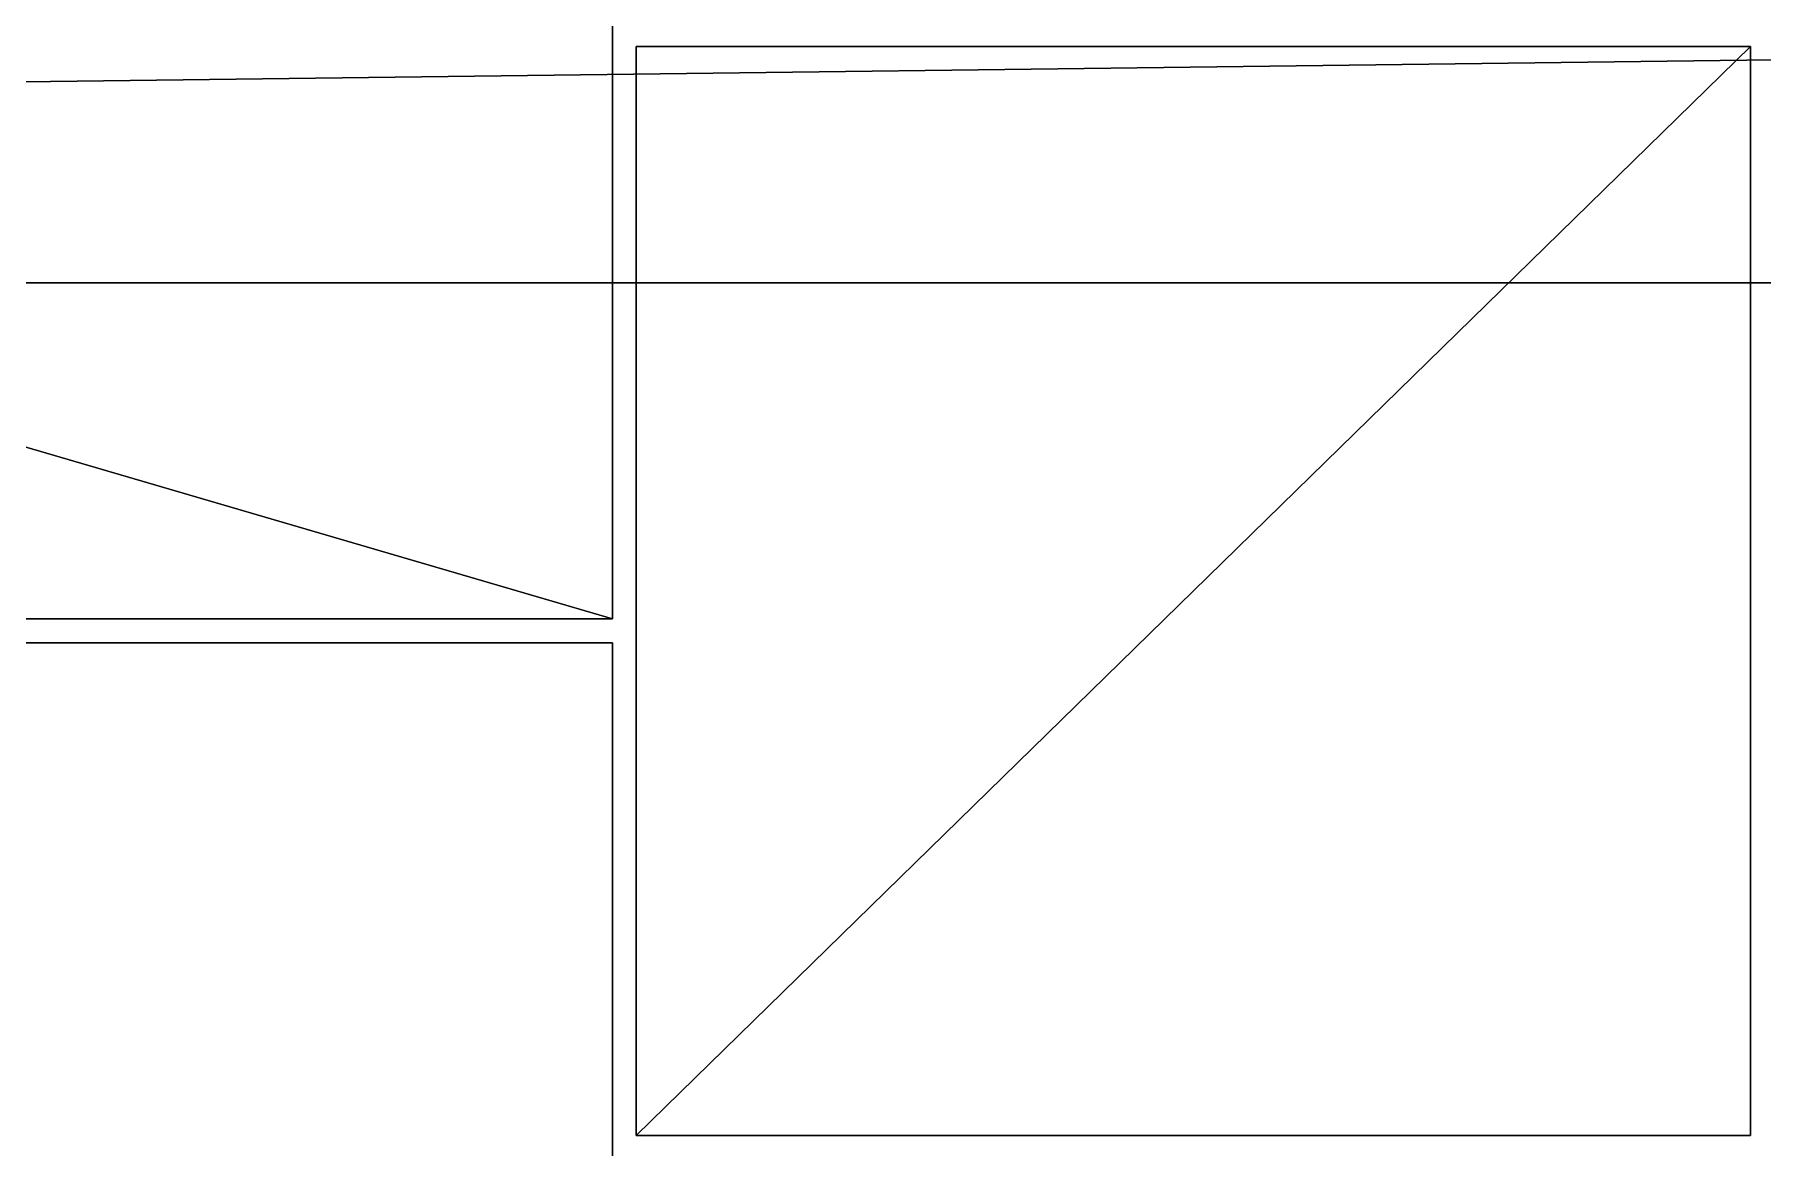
# Model space of a CAD drawing. Header units: millimetres. Extents: x -2700 to 8540, y -1280 to 1295.
# Drawn here: x 5371 to 6241, y -105 to 455 of the extents above; entities that cross this region are included whole.
import ezdxf

# ---------------------------------------------------------------- set-up
doc = ezdxf.new("R2010")
doc.units = ezdxf.units.MM

msp = doc.modelspace()

# ---------------------------------------------------------------- linework, layer by layer
at = {"layer": 'CAD_75LAB'}
for points in [[(8540, -1280, 1090), (-40, -1280, 1090), (-40, 1280, 1090)], [(8540, 1280, 1090), (8540, -1280, 1090), (-40, 1280, 1090)], [(8540, -1280, 1180), (-40, 1280, 1180), (-40, -1280, 1180)], [(8540, 1280, 1180), (-40, 1280, 1180), (8540, -1280, 1180)], [(5662, 161, 1183), (4131, 161, 1183), (4131, 609, 1183)], [(5662, 609, 1183), (5662, 161, 1183), (4131, 609, 1183)], [(5662, 161, 1297), (4131, 609, 1297), (4131, 161, 1297)], [(5662, 609, 1297), (4131, 609, 1297), (5662, 161, 1297)], [(5662, 161, 1303), (4131, 161, 1303), (4131, 609, 1303)], [(5662, 609, 1303), (5662, 161, 1303), (4131, 609, 1303)], [(5662, 161, 1417), (4131, 609, 1417), (4131, 161, 1417)], [(5662, 609, 1417), (4131, 609, 1417), (5662, 161, 1417)], [(5662, 161, 1423), (4131, 161, 1423), (4131, 609, 1423)], [(5662, 609, 1423), (5662, 161, 1423), (4131, 609, 1423)], [(5662, 161, 1537), (4131, 609, 1537), (4131, 161, 1537)], [(5662, 609, 1537), (4131, 609, 1537), (5662, 161, 1537)], [(5662, 161, 1543), (4131, 161, 1543), (4131, 609, 1543)], [(5662, 609, 1543), (5662, 161, 1543), (4131, 609, 1543)], [(5662, 161, 1657), (4131, 609, 1657), (4131, 161, 1657)], [(5662, 609, 1657), (4131, 609, 1657), (5662, 161, 1657)], [(5662, 161, 1663), (4131, 161, 1663), (4131, 609, 1663)], [(5662, 609, 1663), (5662, 161, 1663), (4131, 609, 1663)], [(5662, 161, 1777), (4131, 609, 1777), (4131, 161, 1777)], [(5662, 609, 1777), (4131, 609, 1777), (5662, 161, 1777)], [(5662, 161, 1783), (4131, 161, 1783), (4131, 609, 1783)], [(5662, 609, 1783), (5662, 161, 1783), (4131, 609, 1783)], [(5662, 161, 1897), (4131, 609, 1897), (4131, 161, 1897)], [(5662, 609, 1897), (4131, 609, 1897), (5662, 161, 1897)], [(5662, 161, 1903), (4131, 161, 1903), (4131, 609, 1903)], [(5662, 609, 1903), (5662, 161, 1903), (4131, 609, 1903)], [(5662, 161, 2017), (4131, 609, 2017), (4131, 161, 2017)], [(5662, 609, 2017), (4131, 609, 2017), (5662, 161, 2017)], [(5662, 161, 2023), (4131, 161, 2023), (4131, 609, 2023)], [(5662, 609, 2023), (5662, 161, 2023), (4131, 609, 2023)], [(5662, 161, 2137), (4131, 609, 2137), (4131, 161, 2137)], [(5662, 609, 2137), (4131, 609, 2137), (5662, 161, 2137)], [(5662, 161, 2143), (4131, 161, 2143), (4131, 609, 2143)], [(5662, 609, 2143), (5662, 161, 2143), (4131, 609, 2143)], [(5662, 161, 2257), (4131, 609, 2257), (4131, 161, 2257)], [(5662, 609, 2257), (4131, 609, 2257), (5662, 161, 2257)], [(5662, 161, 2263), (4131, 161, 2263), (4131, 609, 2263)], [(5662, 609, 2263), (5662, 161, 2263), (4131, 609, 2263)], [(5662, 161, 2377), (4131, 609, 2377), (4131, 161, 2377)], [(5662, 609, 2377), (4131, 609, 2377), (5662, 161, 2377)], [(5662, 161, 2383), (4131, 161, 2383), (4131, 609, 2383)], [(5662, 609, 2383), (5662, 161, 2383), (4131, 609, 2383)], [(5662, 161, 2497), (4131, 609, 2497), (4131, 161, 2497)], [(5662, 609, 2497), (4131, 609, 2497), (5662, 161, 2497)], [(5662, 161, 2503), (4131, 161, 2503), (4131, 609, 2503)], [(5662, 609, 2503), (5662, 161, 2503), (4131, 609, 2503)], [(5662, 161, 2617), (4131, 609, 2617), (4131, 161, 2617)], [(5662, 609, 2617), (4131, 609, 2617), (5662, 161, 2617)], [(5662, 161, 1183), (5662, 609, 1183), (5662, 609, 1297)], [(5662, 161, 1297), (5662, 161, 1183), (5662, 609, 1297)], [(5662, 161, 1303), (5662, 609, 1303), (5662, 609, 1417)], [(5662, 161, 1417), (5662, 161, 1303), (5662, 609, 1417)], [(5662, 161, 1423), (5662, 609, 1423), (5662, 609, 1537)], [(5662, 161, 1537), (5662, 161, 1423), (5662, 609, 1537)], [(5662, 161, 1543), (5662, 609, 1543), (5662, 609, 1657)], [(5662, 161, 1657), (5662, 161, 1543), (5662, 609, 1657)], [(5662, 161, 1663), (5662, 609, 1663), (5662, 609, 1777)], [(5662, 161, 1777), (5662, 161, 1663), (5662, 609, 1777)], [(5662, 161, 1783), (5662, 609, 1783), (5662, 609, 1897)], [(5662, 161, 1897), (5662, 161, 1783), (5662, 609, 1897)], [(5662, 161, 1903), (5662, 609, 1903), (5662, 609, 2017)], [(5662, 161, 2017), (5662, 161, 1903), (5662, 609, 2017)], [(5662, 161, 2023), (5662, 609, 2023), (5662, 609, 2137)], [(5662, 161, 2137), (5662, 161, 2023), (5662, 609, 2137)], [(5662, 161, 2143), (5662, 609, 2143), (5662, 609, 2257)], [(5662, 161, 2257), (5662, 161, 2143), (5662, 609, 2257)], [(5662, 161, 2263), (5662, 609, 2263), (5662, 609, 2377)], [(5662, 161, 2377), (5662, 161, 2263), (5662, 609, 2377)], [(5662, 161, 2383), (5662, 609, 2383), (5662, 609, 2497)], [(5662, 161, 2497), (5662, 161, 2383), (5662, 609, 2497)], [(5662, 161, 2503), (5662, 609, 2503), (5662, 609, 2617)], [(5662, 161, 2617), (5662, 161, 2503), (5662, 609, 2617)], [(8460, 470, 840), (-2700, 330, 840), (-2700, 470, 840)], [(8460, 470, 840), (8460, 330, 840), (-2700, 330, 840)], [(8460, 470, 1090), (-2700, 470, 1090), (-2700, 330, 1090)], [(8460, 470, 1090), (-2700, 330, 1090), (8460, 330, 1090)], [(5674, -99, 1183), (5674, 449, 1327), (5674, 449, 1183)], [(5674, -99, 1327), (5674, 449, 1327), (5674, -99, 1183)], [(6235, 449, 1183), (5674, 449, 1183), (5674, 449, 1327)], [(6235, 449, 1327), (6235, 449, 1183), (5674, 449, 1327)], [(6235, 449, 1183), (5674, -99, 1183), (5674, 449, 1183)], [(6235, 449, 1183), (6235, -99, 1183), (5674, -99, 1183)], [(6235, 449, 1327), (5674, 449, 1327), (5674, -99, 1327)], [(6235, 449, 1327), (5674, -99, 1327), (6235, -99, 1327)], [(5674, -99, 1333), (5674, 449, 1477), (5674, 449, 1333)], [(5674, -99, 1477), (5674, 449, 1477), (5674, -99, 1333)], [(6235, 449, 1333), (5674, 449, 1333), (5674, 449, 1477)], [(6235, 449, 1477), (6235, 449, 1333), (5674, 449, 1477)], [(6235, 449, 1333), (5674, -99, 1333), (5674, 449, 1333)], [(6235, 449, 1333), (6235, -99, 1333), (5674, -99, 1333)], [(6235, 449, 1477), (5674, 449, 1477), (5674, -99, 1477)], [(6235, 449, 1477), (5674, -99, 1477), (6235, -99, 1477)], [(5674, -99, 1483), (5674, 449, 1627), (5674, 449, 1483)], [(5674, -99, 1627), (5674, 449, 1627), (5674, -99, 1483)], [(6235, 449, 1483), (5674, 449, 1483), (5674, 449, 1627)], [(6235, 449, 1627), (6235, 449, 1483), (5674, 449, 1627)], [(6235, 449, 1483), (5674, -99, 1483), (5674, 449, 1483)], [(6235, 449, 1483), (6235, -99, 1483), (5674, -99, 1483)], [(6235, 449, 1627), (5674, 449, 1627), (5674, -99, 1627)], [(6235, 449, 1627), (5674, -99, 1627), (6235, -99, 1627)], [(5674, -99, 1633), (5674, 449, 1777), (5674, 449, 1633)], [(5674, -99, 1777), (5674, 449, 1777), (5674, -99, 1633)], [(6235, 449, 1633), (5674, 449, 1633), (5674, 449, 1777)], [(6235, 449, 1777), (6235, 449, 1633), (5674, 449, 1777)], [(6235, 449, 1633), (5674, -99, 1633), (5674, 449, 1633)], [(6235, 449, 1633), (6235, -99, 1633), (5674, -99, 1633)], [(6235, 449, 1777), (5674, 449, 1777), (5674, -99, 1777)], [(6235, 449, 1777), (5674, -99, 1777), (6235, -99, 1777)], [(5674, -99, 1783), (5674, 449, 1927), (5674, 449, 1783)], [(5674, -99, 1927), (5674, 449, 1927), (5674, -99, 1783)], [(6235, 449, 1783), (5674, 449, 1783), (5674, 449, 1927)], [(6235, 449, 1927), (6235, 449, 1783), (5674, 449, 1927)], [(6235, 449, 1783), (5674, -99, 1783), (5674, 449, 1783)], [(6235, 449, 1783), (6235, -99, 1783), (5674, -99, 1783)], [(6235, 449, 1927), (5674, 449, 1927), (5674, -99, 1927)], [(6235, 449, 1927), (5674, -99, 1927), (6235, -99, 1927)], [(5674, -99, 1933), (5674, 449, 2077), (5674, 449, 1933)], [(5674, -99, 2077), (5674, 449, 2077), (5674, -99, 1933)], [(6235, 449, 1933), (5674, 449, 1933), (5674, 449, 2077)], [(6235, 449, 2077), (6235, 449, 1933), (5674, 449, 2077)], [(6235, 449, 1933), (5674, -99, 1933), (5674, 449, 1933)], [(6235, 449, 1933), (6235, -99, 1933), (5674, -99, 1933)], [(6235, 449, 2077), (5674, 449, 2077), (5674, -99, 2077)], [(6235, 449, 2077), (5674, -99, 2077), (6235, -99, 2077)], [(5674, -99, 2083), (5674, 449, 2227), (5674, 449, 2083)], [(5674, -99, 2227), (5674, 449, 2227), (5674, -99, 2083)], [(6235, 449, 2083), (5674, 449, 2083), (5674, 449, 2227)], [(6235, 449, 2227), (6235, 449, 2083), (5674, 449, 2227)], [(6235, 449, 2083), (5674, -99, 2083), (5674, 449, 2083)], [(6235, 449, 2083), (6235, -99, 2083), (5674, -99, 2083)], [(6235, 449, 2227), (5674, 449, 2227), (5674, -99, 2227)], [(6235, 449, 2227), (5674, -99, 2227), (6235, -99, 2227)], [(5674, -99, 2233), (5674, 449, 2377), (5674, 449, 2233)], [(5674, -99, 2377), (5674, 449, 2377), (5674, -99, 2233)], [(6235, 449, 2233), (5674, 449, 2233), (5674, 449, 2377)], [(6235, 449, 2377), (6235, 449, 2233), (5674, 449, 2377)], [(6235, 449, 2233), (5674, -99, 2233), (5674, 449, 2233)], [(6235, 449, 2233), (6235, -99, 2233), (5674, -99, 2233)], [(6235, 449, 2377), (5674, 449, 2377), (5674, -99, 2377)], [(6235, 449, 2377), (5674, -99, 2377), (6235, -99, 2377)], [(5674, -99, 2383), (5674, 449, 2527), (5674, 449, 2383)], [(5674, -99, 2527), (5674, 449, 2527), (5674, -99, 2383)], [(6235, 449, 2383), (5674, 449, 2383), (5674, 449, 2527)], [(6235, 449, 2527), (6235, 449, 2383), (5674, 449, 2527)], [(6235, 449, 2383), (5674, -99, 2383), (5674, 449, 2383)], [(6235, 449, 2383), (6235, -99, 2383), (5674, -99, 2383)], [(6235, 449, 2527), (5674, 449, 2527), (5674, -99, 2527)], [(6235, 449, 2527), (5674, -99, 2527), (6235, -99, 2527)], [(5674, -99, 2533), (5674, 449, 2677), (5674, 449, 2533)], [(5674, -99, 2677), (5674, 449, 2677), (5674, -99, 2533)], [(6235, 449, 2533), (5674, 449, 2533), (5674, 449, 2677)], [(6235, 449, 2677), (6235, 449, 2533), (5674, 449, 2677)], [(6235, 449, 2533), (5674, -99, 2533), (5674, 449, 2533)], [(6235, 449, 2533), (6235, -99, 2533), (5674, -99, 2533)], [(6235, 449, 2677), (5674, 449, 2677), (5674, -99, 2677)], [(6235, 449, 2677), (5674, -99, 2677), (6235, -99, 2677)], [(5674, -99, 2683), (5674, 449, 2827), (5674, 449, 2683)], [(5674, -99, 2827), (5674, 449, 2827), (5674, -99, 2683)], [(6235, 449, 2683), (5674, 449, 2683), (5674, 449, 2827)], [(6235, 449, 2827), (6235, 449, 2683), (5674, 449, 2827)], [(6235, 449, 2683), (5674, -99, 2683), (5674, 449, 2683)], [(6235, 449, 2683), (6235, -99, 2683), (5674, -99, 2683)], [(6235, 449, 2827), (5674, 449, 2827), (5674, -99, 2827)], [(6235, 449, 2827), (5674, -99, 2827), (6235, -99, 2827)], [(5674, -99, 2833), (5674, 449, 2977), (5674, 449, 2833)], [(5674, -99, 2977), (5674, 449, 2977), (5674, -99, 2833)], [(6235, 449, 2833), (5674, 449, 2833), (5674, 449, 2977)], [(6235, 449, 2977), (6235, 449, 2833), (5674, 449, 2977)], [(6235, 449, 2833), (5674, -99, 2833), (5674, 449, 2833)], [(6235, 449, 2833), (6235, -99, 2833), (5674, -99, 2833)], [(6235, 449, 2977), (5674, 449, 2977), (5674, -99, 2977)], [(6235, 449, 2977), (5674, -99, 2977), (6235, -99, 2977)], [(5674, -99, 2983), (5674, 449, 3127), (5674, 449, 2983)], [(5674, -99, 3127), (5674, 449, 3127), (5674, -99, 2983)], [(6235, 449, 2983), (5674, 449, 2983), (5674, 449, 3127)], [(6235, 449, 3127), (6235, 449, 2983), (5674, 449, 3127)], [(6235, 449, 2983), (5674, -99, 2983), (5674, 449, 2983)], [(6235, 449, 2983), (6235, -99, 2983), (5674, -99, 2983)], [(6235, 449, 3127), (5674, 449, 3127), (5674, -99, 3127)], [(6235, 449, 3127), (5674, -99, 3127), (6235, -99, 3127)], [(5674, -99, 3133), (5674, 449, 3277), (5674, 449, 3133)], [(5674, -99, 3277), (5674, 449, 3277), (5674, -99, 3133)], [(6235, 449, 3133), (5674, 449, 3133), (5674, 449, 3277)], [(6235, 449, 3277), (6235, 449, 3133), (5674, 449, 3277)], [(6235, 449, 3133), (5674, -99, 3133), (5674, 449, 3133)], [(6235, 449, 3133), (6235, -99, 3133), (5674, -99, 3133)], [(6235, 449, 3277), (5674, 449, 3277), (5674, -99, 3277)], [(6235, 449, 3277), (5674, -99, 3277), (6235, -99, 3277)], [(5674, -99, 3283), (5674, 449, 3427), (5674, 449, 3283)], [(5674, -99, 3427), (5674, 449, 3427), (5674, -99, 3283)], [(6235, 449, 3283), (5674, 449, 3283), (5674, 449, 3427)], [(6235, 449, 3427), (6235, 449, 3283), (5674, 449, 3427)], [(6235, 449, 3283), (5674, -99, 3283), (5674, 449, 3283)], [(6235, 449, 3283), (6235, -99, 3283), (5674, -99, 3283)], [(6235, 449, 3427), (5674, 449, 3427), (5674, -99, 3427)], [(6235, 449, 3427), (5674, -99, 3427), (6235, -99, 3427)], [(5674, -99, 3433), (5674, 449, 3577), (5674, 449, 3433)], [(5674, -99, 3577), (5674, 449, 3577), (5674, -99, 3433)], [(6235, 449, 3433), (5674, 449, 3433), (5674, 449, 3577)], [(6235, 449, 3577), (6235, 449, 3433), (5674, 449, 3577)], [(6235, 449, 3433), (5674, -99, 3433), (5674, 449, 3433)], [(6235, 449, 3433), (6235, -99, 3433), (5674, -99, 3433)], [(6235, 449, 3577), (5674, 449, 3577), (5674, -99, 3577)], [(6235, 449, 3577), (5674, -99, 3577), (6235, -99, 3577)], [(6235, -99, 1183), (6235, 449, 1183), (6235, 449, 1327)], [(6235, -99, 1327), (6235, -99, 1183), (6235, 449, 1327)], [(6235, -99, 1333), (6235, 449, 1333), (6235, 449, 1477)], [(6235, -99, 1477), (6235, -99, 1333), (6235, 449, 1477)], [(6235, -99, 1483), (6235, 449, 1483), (6235, 449, 1627)], [(6235, -99, 1627), (6235, -99, 1483), (6235, 449, 1627)], [(6235, -99, 1633), (6235, 449, 1633), (6235, 449, 1777)], [(6235, -99, 1777), (6235, -99, 1633), (6235, 449, 1777)], [(6235, -99, 1783), (6235, 449, 1783), (6235, 449, 1927)], [(6235, -99, 1927), (6235, -99, 1783), (6235, 449, 1927)], [(6235, -99, 1933), (6235, 449, 1933), (6235, 449, 2077)], [(6235, -99, 2077), (6235, -99, 1933), (6235, 449, 2077)], [(6235, -99, 2083), (6235, 449, 2083), (6235, 449, 2227)], [(6235, -99, 2227), (6235, -99, 2083), (6235, 449, 2227)], [(6235, -99, 2233), (6235, 449, 2233), (6235, 449, 2377)], [(6235, -99, 2377), (6235, -99, 2233), (6235, 449, 2377)], [(6235, -99, 2383), (6235, 449, 2383), (6235, 449, 2527)], [(6235, -99, 2527), (6235, -99, 2383), (6235, 449, 2527)], [(6235, -99, 2533), (6235, 449, 2533), (6235, 449, 2677)], [(6235, -99, 2677), (6235, -99, 2533), (6235, 449, 2677)], [(6235, -99, 2683), (6235, 449, 2683), (6235, 449, 2827)], [(6235, -99, 2827), (6235, -99, 2683), (6235, 449, 2827)], [(6235, -99, 2833), (6235, 449, 2833), (6235, 449, 2977)], [(6235, -99, 2977), (6235, -99, 2833), (6235, 449, 2977)], [(6235, -99, 2983), (6235, 449, 2983), (6235, 449, 3127)], [(6235, -99, 3127), (6235, -99, 2983), (6235, 449, 3127)], [(6235, -99, 3133), (6235, 449, 3133), (6235, 449, 3277)], [(6235, -99, 3277), (6235, -99, 3133), (6235, 449, 3277)], [(6235, -99, 3283), (6235, 449, 3283), (6235, 449, 3427)], [(6235, -99, 3427), (6235, -99, 3283), (6235, 449, 3427)], [(6235, -99, 3433), (6235, 449, 3433), (6235, 449, 3577)], [(6235, -99, 3577), (6235, -99, 3433), (6235, 449, 3577)], [(8460, 330, 840), (-2700, 330, 1090), (-2700, 330, 840)], [(8460, 330, 1090), (-2700, 330, 1090), (8460, 330, 840)], [(5662, 161, 1297), (4131, 161, 1183), (5662, 161, 1183)], [(5662, 161, 1297), (4131, 161, 1297), (4131, 161, 1183)], [(5662, 161, 1417), (4131, 161, 1303), (5662, 161, 1303)], [(5662, 161, 1417), (4131, 161, 1417), (4131, 161, 1303)], [(5662, 161, 1537), (4131, 161, 1423), (5662, 161, 1423)], [(5662, 161, 1537), (4131, 161, 1537), (4131, 161, 1423)], [(5662, 161, 1657), (4131, 161, 1543), (5662, 161, 1543)], [(5662, 161, 1657), (4131, 161, 1657), (4131, 161, 1543)], [(5662, 161, 1777), (4131, 161, 1663), (5662, 161, 1663)], [(5662, 161, 1777), (4131, 161, 1777), (4131, 161, 1663)], [(5662, 161, 1897), (4131, 161, 1783), (5662, 161, 1783)], [(5662, 161, 1897), (4131, 161, 1897), (4131, 161, 1783)], [(5662, 161, 2017), (4131, 161, 1903), (5662, 161, 1903)], [(5662, 161, 2017), (4131, 161, 2017), (4131, 161, 1903)], [(5662, 161, 2137), (4131, 161, 2023), (5662, 161, 2023)], [(5662, 161, 2137), (4131, 161, 2137), (4131, 161, 2023)], [(5662, 161, 2257), (4131, 161, 2143), (5662, 161, 2143)], [(5662, 161, 2257), (4131, 161, 2257), (4131, 161, 2143)], [(5662, 161, 2377), (4131, 161, 2263), (5662, 161, 2263)], [(5662, 161, 2377), (4131, 161, 2377), (4131, 161, 2263)], [(5662, 161, 2497), (4131, 161, 2383), (5662, 161, 2383)], [(5662, 161, 2497), (4131, 161, 2497), (4131, 161, 2383)], [(5662, 161, 2617), (4131, 161, 2503), (5662, 161, 2503)], [(5662, 161, 2617), (4131, 161, 2617), (4131, 161, 2503)], [(5662, 149, 1297), (5662, 149, 1183), (4131, 149, 1183)], [(5662, 149, 1297), (4131, 149, 1183), (4131, 149, 1297)], [(5662, -299, 1183), (4131, -299, 1183), (4131, 149, 1183)], [(5662, 149, 1183), (5662, -299, 1183), (4131, 149, 1183)], [(5662, -299, 1297), (4131, 149, 1297), (4131, -299, 1297)], [(5662, 149, 1297), (4131, 149, 1297), (5662, -299, 1297)], [(5662, 149, 1417), (5662, 149, 1303), (4131, 149, 1303)], [(5662, 149, 1417), (4131, 149, 1303), (4131, 149, 1417)], [(5662, -299, 1303), (4131, -299, 1303), (4131, 149, 1303)], [(5662, 149, 1303), (5662, -299, 1303), (4131, 149, 1303)], [(5662, -299, 1417), (4131, 149, 1417), (4131, -299, 1417)], [(5662, 149, 1417), (4131, 149, 1417), (5662, -299, 1417)], [(5662, 149, 1537), (5662, 149, 1423), (4131, 149, 1423)], [(5662, 149, 1537), (4131, 149, 1423), (4131, 149, 1537)], [(5662, -299, 1423), (4131, -299, 1423), (4131, 149, 1423)], [(5662, 149, 1423), (5662, -299, 1423), (4131, 149, 1423)], [(5662, -299, 1537), (4131, 149, 1537), (4131, -299, 1537)], [(5662, 149, 1537), (4131, 149, 1537), (5662, -299, 1537)], [(5662, 149, 1657), (5662, 149, 1543), (4131, 149, 1543)], [(5662, 149, 1657), (4131, 149, 1543), (4131, 149, 1657)], [(5662, -299, 1543), (4131, -299, 1543), (4131, 149, 1543)], [(5662, 149, 1543), (5662, -299, 1543), (4131, 149, 1543)], [(5662, -299, 1657), (4131, 149, 1657), (4131, -299, 1657)], [(5662, 149, 1657), (4131, 149, 1657), (5662, -299, 1657)], [(5662, 149, 1777), (5662, 149, 1663), (4131, 149, 1663)], [(5662, 149, 1777), (4131, 149, 1663), (4131, 149, 1777)], [(5662, -299, 1663), (4131, -299, 1663), (4131, 149, 1663)], [(5662, 149, 1663), (5662, -299, 1663), (4131, 149, 1663)], [(5662, -299, 1777), (4131, 149, 1777), (4131, -299, 1777)], [(5662, 149, 1777), (4131, 149, 1777), (5662, -299, 1777)], [(5662, 149, 1897), (5662, 149, 1783), (4131, 149, 1783)], [(5662, 149, 1897), (4131, 149, 1783), (4131, 149, 1897)], [(5662, -299, 1783), (4131, -299, 1783), (4131, 149, 1783)], [(5662, 149, 1783), (5662, -299, 1783), (4131, 149, 1783)], [(5662, -299, 1897), (4131, 149, 1897), (4131, -299, 1897)], [(5662, 149, 1897), (4131, 149, 1897), (5662, -299, 1897)], [(5662, 149, 2017), (5662, 149, 1903), (4131, 149, 1903)], [(5662, 149, 2017), (4131, 149, 1903), (4131, 149, 2017)], [(5662, -299, 1903), (4131, -299, 1903), (4131, 149, 1903)], [(5662, 149, 1903), (5662, -299, 1903), (4131, 149, 1903)], [(5662, -299, 2017), (4131, 149, 2017), (4131, -299, 2017)], [(5662, 149, 2017), (4131, 149, 2017), (5662, -299, 2017)], [(5662, 149, 2137), (5662, 149, 2023), (4131, 149, 2023)], [(5662, 149, 2137), (4131, 149, 2023), (4131, 149, 2137)], [(5662, -299, 2023), (4131, -299, 2023), (4131, 149, 2023)], [(5662, 149, 2023), (5662, -299, 2023), (4131, 149, 2023)], [(5662, -299, 2137), (4131, 149, 2137), (4131, -299, 2137)], [(5662, 149, 2137), (4131, 149, 2137), (5662, -299, 2137)], [(5662, 149, 2257), (5662, 149, 2143), (4131, 149, 2143)], [(5662, 149, 2257), (4131, 149, 2143), (4131, 149, 2257)], [(5662, -299, 2143), (4131, -299, 2143), (4131, 149, 2143)], [(5662, 149, 2143), (5662, -299, 2143), (4131, 149, 2143)], [(5662, -299, 2257), (4131, 149, 2257), (4131, -299, 2257)], [(5662, 149, 2257), (4131, 149, 2257), (5662, -299, 2257)], [(5662, 149, 2377), (5662, 149, 2263), (4131, 149, 2263)], [(5662, 149, 2377), (4131, 149, 2263), (4131, 149, 2377)], [(5662, -299, 2263), (4131, -299, 2263), (4131, 149, 2263)], [(5662, 149, 2263), (5662, -299, 2263), (4131, 149, 2263)], [(5662, -299, 2377), (4131, 149, 2377), (4131, -299, 2377)], [(5662, 149, 2377), (4131, 149, 2377), (5662, -299, 2377)], [(5662, 149, 2497), (5662, 149, 2383), (4131, 149, 2383)], [(5662, 149, 2497), (4131, 149, 2383), (4131, 149, 2497)], [(5662, -299, 2383), (4131, -299, 2383), (4131, 149, 2383)], [(5662, 149, 2383), (5662, -299, 2383), (4131, 149, 2383)], [(5662, -299, 2497), (4131, 149, 2497), (4131, -299, 2497)], [(5662, 149, 2497), (4131, 149, 2497), (5662, -299, 2497)], [(5662, 149, 2617), (5662, 149, 2503), (4131, 149, 2503)], [(5662, 149, 2617), (4131, 149, 2503), (4131, 149, 2617)], [(5662, -299, 2503), (4131, -299, 2503), (4131, 149, 2503)], [(5662, 149, 2503), (5662, -299, 2503), (4131, 149, 2503)], [(5662, -299, 2617), (4131, 149, 2617), (4131, -299, 2617)], [(5662, 149, 2617), (4131, 149, 2617), (5662, -299, 2617)], [(5662, -299, 1183), (5662, 149, 1183), (5662, 149, 1297)], [(5662, -299, 1297), (5662, -299, 1183), (5662, 149, 1297)], [(5662, -299, 1303), (5662, 149, 1303), (5662, 149, 1417)], [(5662, -299, 1417), (5662, -299, 1303), (5662, 149, 1417)], [(5662, -299, 1423), (5662, 149, 1423), (5662, 149, 1537)], [(5662, -299, 1537), (5662, -299, 1423), (5662, 149, 1537)], [(5662, -299, 1543), (5662, 149, 1543), (5662, 149, 1657)], [(5662, -299, 1657), (5662, -299, 1543), (5662, 149, 1657)], [(5662, -299, 1663), (5662, 149, 1663), (5662, 149, 1777)], [(5662, -299, 1777), (5662, -299, 1663), (5662, 149, 1777)], [(5662, -299, 1783), (5662, 149, 1783), (5662, 149, 1897)], [(5662, -299, 1897), (5662, -299, 1783), (5662, 149, 1897)], [(5662, -299, 1903), (5662, 149, 1903), (5662, 149, 2017)], [(5662, -299, 2017), (5662, -299, 1903), (5662, 149, 2017)], [(5662, -299, 2023), (5662, 149, 2023), (5662, 149, 2137)], [(5662, -299, 2137), (5662, -299, 2023), (5662, 149, 2137)], [(5662, -299, 2143), (5662, 149, 2143), (5662, 149, 2257)], [(5662, -299, 2257), (5662, -299, 2143), (5662, 149, 2257)], [(5662, -299, 2263), (5662, 149, 2263), (5662, 149, 2377)], [(5662, -299, 2377), (5662, -299, 2263), (5662, 149, 2377)], [(5662, -299, 2383), (5662, 149, 2383), (5662, 149, 2497)], [(5662, -299, 2497), (5662, -299, 2383), (5662, 149, 2497)], [(5662, -299, 2503), (5662, 149, 2503), (5662, 149, 2617)], [(5662, -299, 2617), (5662, -299, 2503), (5662, 149, 2617)], [(6235, -99, 1183), (5674, -99, 1327), (5674, -99, 1183)], [(6235, -99, 1327), (5674, -99, 1327), (6235, -99, 1183)], [(6235, -99, 1333), (5674, -99, 1477), (5674, -99, 1333)], [(6235, -99, 1477), (5674, -99, 1477), (6235, -99, 1333)], [(6235, -99, 1483), (5674, -99, 1627), (5674, -99, 1483)], [(6235, -99, 1627), (5674, -99, 1627), (6235, -99, 1483)], [(6235, -99, 1633), (5674, -99, 1777), (5674, -99, 1633)], [(6235, -99, 1777), (5674, -99, 1777), (6235, -99, 1633)], [(6235, -99, 1783), (5674, -99, 1927), (5674, -99, 1783)], [(6235, -99, 1927), (5674, -99, 1927), (6235, -99, 1783)], [(6235, -99, 1933), (5674, -99, 2077), (5674, -99, 1933)], [(6235, -99, 2077), (5674, -99, 2077), (6235, -99, 1933)], [(6235, -99, 2083), (5674, -99, 2227), (5674, -99, 2083)], [(6235, -99, 2227), (5674, -99, 2227), (6235, -99, 2083)], [(6235, -99, 2233), (5674, -99, 2377), (5674, -99, 2233)], [(6235, -99, 2377), (5674, -99, 2377), (6235, -99, 2233)], [(6235, -99, 2383), (5674, -99, 2527), (5674, -99, 2383)], [(6235, -99, 2527), (5674, -99, 2527), (6235, -99, 2383)], [(6235, -99, 2533), (5674, -99, 2677), (5674, -99, 2533)], [(6235, -99, 2677), (5674, -99, 2677), (6235, -99, 2533)], [(6235, -99, 2683), (5674, -99, 2827), (5674, -99, 2683)], [(6235, -99, 2827), (5674, -99, 2827), (6235, -99, 2683)], [(6235, -99, 2833), (5674, -99, 2977), (5674, -99, 2833)], [(6235, -99, 2977), (5674, -99, 2977), (6235, -99, 2833)], [(6235, -99, 2983), (5674, -99, 3127), (5674, -99, 2983)], [(6235, -99, 3127), (5674, -99, 3127), (6235, -99, 2983)], [(6235, -99, 3133), (5674, -99, 3277), (5674, -99, 3133)], [(6235, -99, 3277), (5674, -99, 3277), (6235, -99, 3133)], [(6235, -99, 3283), (5674, -99, 3427), (5674, -99, 3283)], [(6235, -99, 3427), (5674, -99, 3427), (6235, -99, 3283)], [(6235, -99, 3433), (5674, -99, 3577), (5674, -99, 3433)], [(6235, -99, 3577), (5674, -99, 3577), (6235, -99, 3433)]]:
    msp.add_3dface(points, dxfattribs=at)

doc.saveas('drawing.dxf')
